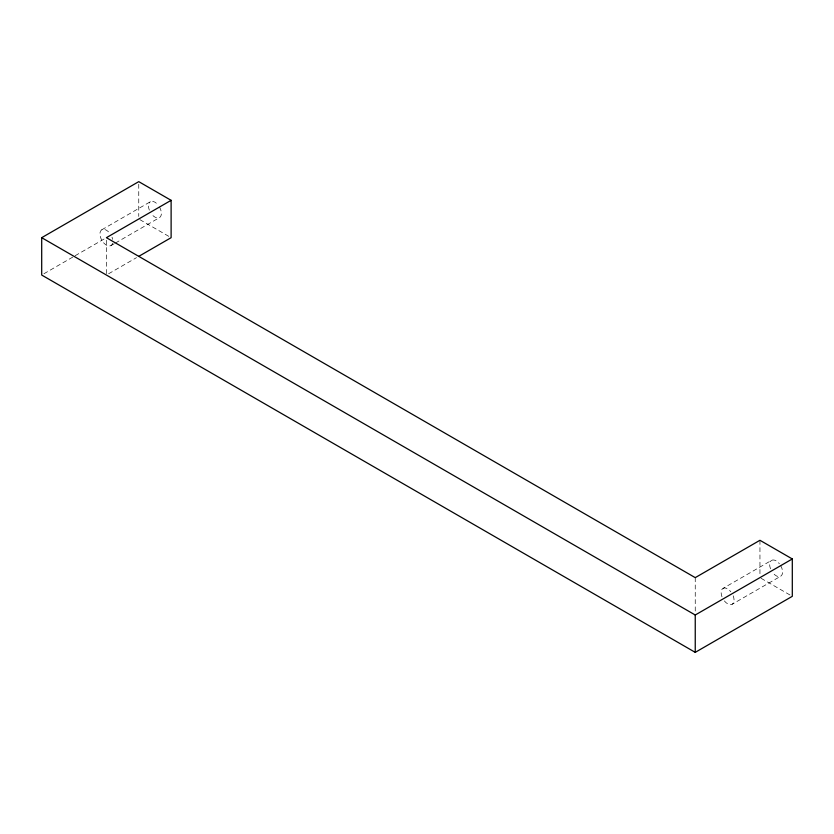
<?xml version="1.0" encoding="UTF-8"?>
<svg xmlns="http://www.w3.org/2000/svg" width="834" height="834" viewBox="0 0 834 834"><rect width="100%" height="100%" fill="white"/><g stroke="black" fill="none" stroke-linecap="round" stroke-linejoin="round"><path stroke-width="0.63" stroke-dasharray="4.17 3.13" d="M101.831 229.757L150.36 201.734A9.153 5.285 60 0 1 158.168 205.06M43.931 273.75L74.049 256.361M75.164 255.715L105.293 238.326M110.985 245.603L114.289 243.695M115.394 243.059L159.513 217.591M108.639 273.75L136.526 257.643M721.994 596.821A9.153 5.285 60 0 1 723.015 588.397L771.544 560.375A9.153 5.285 60 0 1 779.363 563.701M724.36 600.918A9.153 5.285 60 0 0 732.169 604.243L780.697 576.221M139.872 219.644L168.885 236.397M761.067 578.285L790.069 595.028M759.951 540.286L759.951 575.064M695.243 577.639L695.243 612.427M138.757 184.22L138.757 216.423M106.408 240.255L106.408 273.75M780.697 565.661A9.153 5.285 60 0 1 781.26 575.814A9.153 5.285 60 0 1 772.889 572.906M770.522 568.798A9.153 5.285 60 0 1 771.544 560.375M159.513 207.02A9.153 5.285 60 0 1 160.065 217.174A9.153 5.285 60 0 1 151.705 214.265M149.338 210.158A9.153 5.285 60 0 1 150.36 201.734M112.653 243.226A9.153 5.285 60 0 1 104.198 243.424A9.153 5.285 60 0 1 100.539 231.133A9.153 5.285 60 0 1 109.64 233.082M112.006 237.179A9.153 5.285 60 0 1 112.653 239.358M733.201 595.82A9.153 5.285 60 0 1 732.169 604.243M723.015 588.397A9.153 5.285 60 0 1 730.824 591.713"/><path stroke-width="1.25" d="M171.116 200.327L106.408 237.68L695.243 577.639L759.951 540.286L792.3 558.957L792.3 596.32L695.243 652.355L41.7 275.043L41.7 237.68L138.757 181.645L171.116 200.327L171.116 237.68L138.757 256.361M41.7 237.68L695.243 615.002L792.3 558.957M695.243 615.002L695.243 652.355"/></g></svg>
